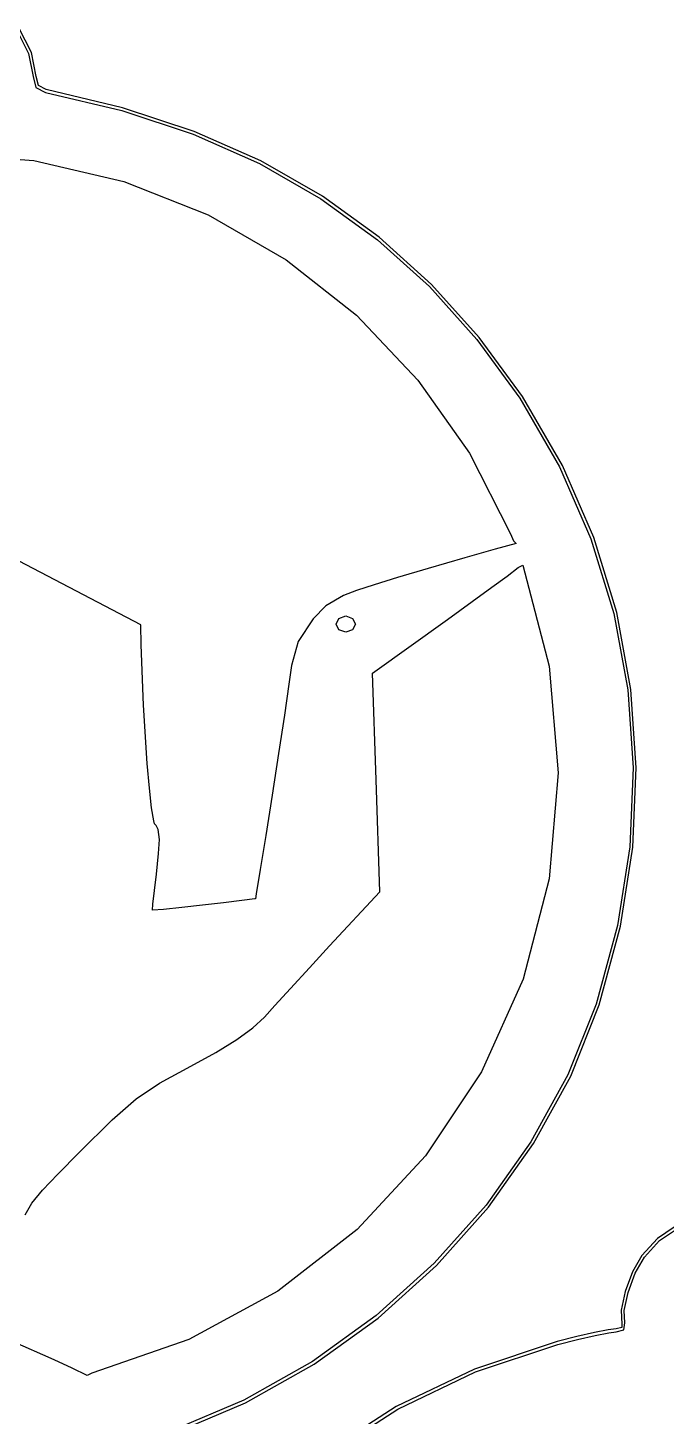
# Model space of a CAD drawing. Extents: x 23 to 528, y 384 to 592.
# Drawn here: x 295.4 to 342.7, y 485 to 587.7 of the extents above; entities that cross this region are included whole.
import ezdxf

# ---------------------------------------------------------------- set-up
doc = ezdxf.new("R2010")
doc.units = 0
doc.layers.get('0').update_dxf_attribs({"linetype": 'CONTINUOUS'})

msp = doc.modelspace()

# ---------------------------------------------------------------- linework, layer by layer
at = {"color": 0}
for p, q in [((295.695, 585.872), (294.772, 587.696)), ((294.58, 587.569), (295.479, 585.795)), ((295.479, 585.795), (295.814, 584.098)), ((296.043, 584.098), (295.695, 585.872)), ((295.814, 584.098), (296.027, 583.276)), ((296.209, 583.413), (296.043, 584.098)), ((296.027, 583.276), (296.733, 582.898)), ((296.777, 583.12), (296.209, 583.413)), ((296.733, 582.898), (302.384, 581.565)), ((302.446, 581.78), (296.777, 583.12)), ((302.384, 581.565), (307.658, 579.815)), ((307.741, 580.023), (302.446, 581.78)), ((307.658, 579.815), (312.563, 577.642)), ((312.664, 577.843), (307.741, 580.023)), ((288.864, 578.393), (295.862, 577.864)), ((295.862, 577.864), (302.528, 576.322)), ((312.563, 577.642), (317.106, 575.045)), ((317.228, 575.232), (312.664, 577.843)), ((302.528, 576.322), (308.783, 573.85)), ((317.106, 575.045), (321.297, 572.015)), ((321.438, 572.191), (317.228, 575.232)), ((308.783, 573.85), (314.548, 570.523)), ((321.297, 572.015), (325.143, 568.551)), ((325.302, 568.71), (321.438, 572.191)), ((314.548, 570.523), (319.745, 566.424)), ((325.143, 568.551), (328.654, 564.638)), ((328.83, 564.783), (325.302, 568.71)), ((319.745, 566.424), (324.297, 561.629)), ((328.654, 564.638), (331.839, 560.282)), ((332.029, 560.409), (328.83, 564.783)), ((324.297, 561.629), (328.123, 556.214)), ((331.839, 560.282), (334.782, 555.209)), ((334.985, 555.311), (332.029, 560.409)), ((328.123, 556.214), (331.147, 550.263)), ((334.782, 555.209), (337.1, 549.889)), ((337.312, 549.97), (334.985, 555.311)), ((303.794, 543.521), (289.118, 551.173)), ((331.147, 550.263), (331.365, 549.73)), ((331.365, 549.73), (331.556, 549.533)), ((337.1, 549.889), (338.784, 544.371)), ((339.004, 544.428), (337.312, 549.97)), ((330.007, 549.116), (327.762, 548.485)), ((331.556, 549.533), (330.007, 549.116)), ((325.049, 547.691), (322.786, 547.017)), ((327.762, 548.485), (325.049, 547.691)), ((330.889, 547.13), (331.71, 547.765)), ((331.71, 547.765), (332.048, 547.927)), ((332.048, 547.927), (334.006, 540.473)), ((322.786, 547.017), (321.051, 546.488)), ((329.77, 546.298), (330.889, 547.13)), ((318.782, 545.68), (317.493, 544.922)), ((319.749, 546.058), (318.782, 545.68)), ((321.051, 546.488), (319.749, 546.058)), ((328.312, 545.236), (329.77, 546.298)), ((317.493, 544.922), (316.556, 543.959)), ((326.476, 543.92), (328.312, 545.236)), ((303.82, 542.036), (303.794, 543.521)), ((316.556, 543.959), (315.441, 542.297)), ((318.239, 543.578), (318.447, 544.001)), ((318.447, 543.158), (318.239, 543.578)), ((318.447, 544.001), (318.952, 544.177)), ((318.952, 544.177), (319.458, 544.001)), ((319.458, 544.001), (319.668, 543.578)), ((319.668, 543.578), (319.458, 543.158)), ((320.93, 539.948), (326.476, 543.92)), ((338.784, 544.371), (339.828, 538.706)), ((340.053, 538.73), (339.004, 544.428)), ((318.952, 542.981), (318.447, 543.158)), ((319.458, 543.158), (318.952, 542.981)), ((303.98, 537.57), (303.82, 542.036)), ((315.441, 542.297), (314.944, 540.519)), ((314.944, 540.519), (314.751, 539.129)), ((334.006, 540.473), (334.684, 532.575)), ((321.196, 532.063), (320.93, 539.948)), ((314.751, 539.129), (314.412, 536.843)), ((339.828, 538.706), (340.228, 532.931)), ((340.455, 532.934), (340.053, 538.73)), ((304.263, 533.255), (303.98, 537.57)), ((314.412, 536.843), (313.979, 533.993)), ((304.425, 531.428), (304.263, 533.255)), ((313.979, 533.993), (313.505, 530.916)), ((334.684, 532.575), (334.015, 524.729)), ((340.228, 532.931), (339.977, 527.103)), ((340.203, 527.082), (340.455, 532.934)), ((304.592, 529.978), (304.425, 531.428)), ((321.478, 523.762), (321.196, 532.063)), ((313.505, 530.916), (313.039, 527.943)), ((304.75, 529.018), (304.592, 529.978)), ((304.811, 528.793), (304.75, 529.018)), ((304.811, 528.786), (304.811, 528.793)), ((304.931, 528.676), (304.811, 528.786)), ((305.077, 528.369), (304.931, 528.676)), ((305.162, 527.643), (305.077, 528.369)), ((305.11, 526.591), (305.162, 527.643)), ((313.039, 527.943), (312.634, 525.406)), ((339.977, 527.103), (339.069, 521.264)), ((339.291, 521.215), (340.203, 527.082)), ((304.942, 525.085), (305.11, 526.591)), ((304.793, 523.868), (304.942, 525.085)), ((312.634, 525.406), (312.339, 523.628)), ((334.015, 524.729), (332.08, 517.313)), ((304.689, 522.863), (304.793, 523.868)), ((309.908, 522.951), (308.364, 522.771)), ((311.26, 523.113), (309.908, 522.951)), ((312.221, 523.244), (311.26, 523.113)), ((312.273, 523.254), (312.221, 523.244)), ((312.339, 523.628), (312.273, 523.254)), ((317.765, 519.762), (321.478, 523.762)), ((304.655, 522.4), (304.689, 522.863)), ((305.467, 522.467), (304.655, 522.4)), ((306.818, 522.605), (305.467, 522.467)), ((308.364, 522.771), (306.818, 522.605)), ((339.069, 521.264), (337.498, 515.465)), ((337.715, 515.394), (339.291, 521.215)), ((316.273, 518.149), (317.765, 519.762)), ((314.868, 516.622), (316.273, 518.149)), ((332.08, 517.313), (328.993, 510.445)), ((313.705, 515.348), (314.868, 516.622)), ((312.947, 514.505), (313.705, 515.348)), ((337.498, 515.465), (335.396, 510.237)), ((335.603, 510.138), (337.715, 515.394)), ((310.884, 512.83), (312.09, 513.704)), ((312.09, 513.704), (312.947, 514.505)), ((309.346, 511.884), (310.884, 512.83)), ((307.496, 510.872), (309.346, 511.884)), ((305.183, 509.612), (307.496, 510.872)), ((303.448, 508.448), (305.183, 509.612)), ((328.993, 510.445), (324.866, 504.229)), ((335.396, 510.237), (332.66, 505.259)), ((332.854, 505.135), (335.603, 510.138)), ((301.671, 506.892), (303.448, 508.448)), ((299.231, 504.476), (301.671, 506.892)), ((297.655, 502.888), (299.231, 504.476)), ((332.66, 505.259), (329.344, 500.592)), ((329.523, 500.447), (332.854, 505.135)), ((324.866, 504.229), (319.807, 498.782)), ((296.511, 501.696), (297.655, 502.888)), ((295.724, 500.74), (296.511, 501.696)), ((295.221, 499.868), (295.724, 500.74)), ((329.344, 500.592), (325.506, 496.291)), ((325.669, 496.129), (329.523, 500.447)), ((319.807, 498.782), (313.93, 494.213)), ((343.269, 498.962), (342.022, 498.126)), ((342.17, 497.96), (343.366, 498.764)), ((342.022, 498.126), (340.877, 496.863)), ((341.057, 496.729), (342.17, 497.96)), ((325.506, 496.291), (321.203, 492.414)), ((340.877, 496.863), (340.174, 495.649)), ((340.382, 495.554), (341.057, 496.729)), ((321.346, 492.234), (325.669, 496.129)), ((340.174, 495.649), (339.633, 494.192)), ((339.85, 494.129), (340.382, 495.554)), ((313.93, 494.213), (307.347, 490.636)), ((339.633, 494.192), (339.338, 492.809)), ((339.565, 492.781), (339.85, 494.129)), ((321.203, 492.414), (316.49, 489.017)), ((316.614, 488.823), (321.346, 492.234)), ((339.338, 492.809), (339.395, 491.79)), ((339.608, 491.871), (339.565, 492.781)), ((337.36, 491.155), (336.053, 490.855)), ((338.373, 491.356), (337.36, 491.155)), ((337.409, 490.933), (338.413, 491.134)), ((338.963, 491.434), (338.373, 491.356)), ((338.413, 491.134), (338.963, 491.208)), ((339.379, 491.532), (338.963, 491.434)), ((338.963, 491.208), (339.535, 491.37)), ((339.395, 491.79), (339.379, 491.532)), ((339.535, 491.37), (339.608, 491.871)), ((297.37, 489.137), (294.241, 490.52)), ((307.347, 490.636), (300.168, 488.16)), ((334.593, 490.488), (328.477, 488.46)), ((328.563, 488.248), (334.651, 490.266)), ((336.053, 490.855), (334.593, 490.488)), ((334.651, 490.266), (336.106, 490.633)), ((336.106, 490.633), (337.409, 490.933)), ((298.715, 488.523), (297.37, 489.137)), ((316.49, 489.017), (311.426, 486.156)), ((299.825, 487.98), (298.715, 488.523)), ((300.168, 488.16), (299.825, 487.98)), ((311.526, 485.951), (316.614, 488.823)), ((328.477, 488.46), (322.691, 485.683)), ((322.803, 485.482), (328.563, 488.248)), ((311.426, 486.156), (306.065, 483.891)), ((306.142, 483.676), (311.526, 485.951)), ((322.691, 485.683), (317.302, 482.223)), ((317.438, 482.039), (322.803, 485.482))]:
    msp.add_line(p, q, dxfattribs=at)

doc.saveas('drawing.dxf')
